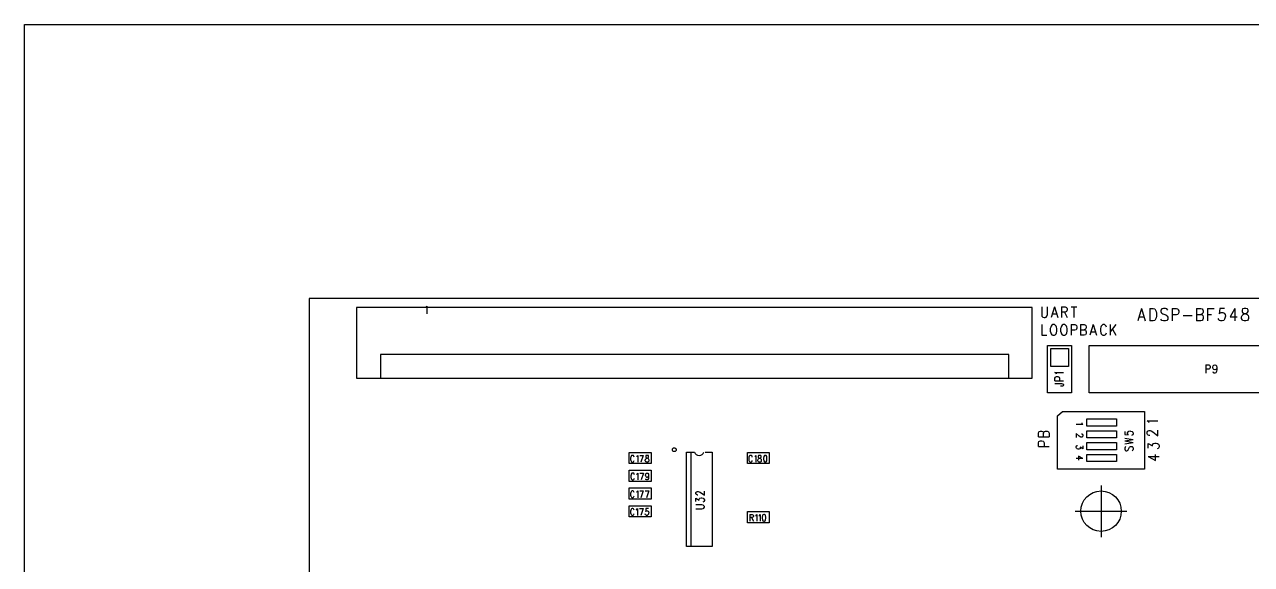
# Model space of a CAD drawing. Extents: x 11.9 to 28.1, y 10.8 to 21.2.
# Drawn here: x 11.89 to 17.08, y 18.92 to 21.2 of the extents above; entities that cross this region are included whole.
import ezdxf

# ---------------------------------------------------------------- set-up
doc = ezdxf.new("R2010")
doc.units = 0
doc.header["$MEASUREMENT"] = 0
doc.layers.add('LAYNR1', color=2, linetype='Continuous')

msp = doc.modelspace()

# ---------------------------------------------------------------- linework, layer by layer
at = {"layer": 'LAYNR1', "color": 7}
for points in [[(11.892, 21.199), (28.093, 21.199)], [(11.892, 10.799), (11.892, 21.199)], [(23.448, 20.041), (13.097, 20.041)], [(13.097, 20.041), (13.097, 14.641)], [(16.157, 20.003), (13.297, 20.003)], [(13.297, 20.003), (13.297, 19.703)], [(13.589, 20.002), (13.591, 20.004), (13.595, 20.008), (13.595, 19.976)], [(16.157, 19.703), (16.157, 20.003)], [(16.197, 20.005), (16.197, 19.973), (16.198, 19.966), (16.202, 19.962), (16.207, 19.96)], [(16.211, 19.96), (16.216, 19.962), (16.219, 19.966), (16.221, 19.973), (16.221, 20.005)], [(16.251, 20.005), (16.237, 19.96)], [(16.251, 20.005), (16.265, 19.96)], [(16.281, 20.005), (16.281, 19.96)], [(16.281, 20.005), (16.296, 20.005), (16.302, 20.003), (16.303, 20.001), (16.305, 19.996), (16.305, 19.992), (16.303, 19.988), (16.302, 19.986), (16.296, 19.983), (16.281, 19.983)], [(16.321, 20.005), (16.345, 20.005)], [(16.333, 20.005), (16.333, 19.96)], [(16.619, 19.998), (16.603, 19.946)], [(16.619, 19.998), (16.635, 19.946)], [(16.654, 19.998), (16.654, 19.946)], [(16.654, 19.998), (16.668, 19.998), (16.675, 19.996), (16.679, 19.991), (16.681, 19.986), (16.683, 19.978), (16.683, 19.966), (16.681, 19.958), (16.679, 19.953), (16.675, 19.948), (16.668, 19.946)], [(16.73, 19.991), (16.726, 19.996), (16.72, 19.998), (16.712, 19.998), (16.705, 19.996), (16.701, 19.991), (16.701, 19.986), (16.703, 19.981), (16.705, 19.978), (16.71, 19.976), (16.722, 19.971), (16.726, 19.968), (16.728, 19.966), (16.73, 19.961), (16.73, 19.953), (16.726, 19.948), (16.72, 19.946)], [(16.749, 19.998), (16.749, 19.946)], [(16.749, 19.998), (16.767, 19.998), (16.773, 19.996), (16.775, 19.993), (16.777, 19.988), (16.777, 19.981), (16.775, 19.976), (16.773, 19.973), (16.767, 19.971), (16.749, 19.971)], [(16.852, 19.998), (16.852, 19.946)], [(16.852, 19.998), (16.87, 19.998), (16.876, 19.996), (16.878, 19.993), (16.88, 19.988), (16.88, 19.983), (16.878, 19.978), (16.876, 19.976), (16.87, 19.973)], [(16.899, 19.998), (16.899, 19.946)], [(16.899, 19.998), (16.926, 19.998)], [(16.971, 19.998), (16.95, 19.998), (16.948, 19.976), (16.95, 19.978), (16.956, 19.981), (16.963, 19.981), (16.969, 19.978), (16.973, 19.973), (16.975, 19.966), (16.973, 19.961), (16.971, 19.953), (16.967, 19.948), (16.961, 19.946)], [(17.014, 19.998), (16.994, 19.963), (17.024, 19.963)], [(17.014, 19.998), (17.014, 19.946)], [(17.053, 19.946), (17.047, 19.948), (17.045, 19.951), (17.043, 19.956), (17.043, 19.963), (17.045, 19.968), (17.049, 19.973), (17.055, 19.976), (17.063, 19.978), (17.068, 19.981), (17.07, 19.986), (17.07, 19.991), (17.068, 19.996), (17.061, 19.998), (17.053, 19.998)], [(17.053, 19.998), (17.047, 19.996), (17.045, 19.991), (17.045, 19.986), (17.047, 19.981), (17.051, 19.978), (17.059, 19.976), (17.066, 19.973), (17.07, 19.968), (17.072, 19.963), (17.072, 19.956), (17.07, 19.951), (17.068, 19.948), (17.061, 19.946)], [(16.207, 19.96), (16.211, 19.96)], [(16.242, 19.975), (16.26, 19.975)], [(16.293, 19.983), (16.305, 19.96)], [(16.609, 19.963), (16.629, 19.963)], [(16.668, 19.946), (16.654, 19.946)], [(16.712, 19.946), (16.705, 19.948), (16.701, 19.953)], [(16.72, 19.946), (16.712, 19.946)], [(16.796, 19.968), (16.833, 19.968)], [(16.852, 19.973), (16.87, 19.973), (16.876, 19.971), (16.878, 19.968), (16.88, 19.963), (16.88, 19.956), (16.878, 19.951), (16.876, 19.948), (16.87, 19.946)], [(16.87, 19.946), (16.852, 19.946)], [(16.899, 19.973), (16.915, 19.973)], [(16.954, 19.946), (16.948, 19.948), (16.946, 19.951), (16.944, 19.956)], [(16.961, 19.946), (16.954, 19.946)], [(17.061, 19.946), (17.053, 19.946)], [(16.197, 19.93), (16.197, 19.885)], [(16.235, 19.919), (16.233, 19.913), (16.233, 19.902)], [(16.233, 19.902), (16.235, 19.895), (16.237, 19.891), (16.24, 19.887), (16.244, 19.885)], [(16.244, 19.93), (16.24, 19.928), (16.237, 19.923), (16.235, 19.919)], [(16.26, 19.919), (16.258, 19.923), (16.254, 19.928), (16.251, 19.93), (16.244, 19.93)], [(16.251, 19.885), (16.254, 19.887), (16.258, 19.891), (16.26, 19.895), (16.261, 19.902)], [(16.261, 19.902), (16.261, 19.913), (16.26, 19.919)], [(16.279, 19.919), (16.277, 19.913), (16.277, 19.902)], [(16.277, 19.902), (16.279, 19.895), (16.281, 19.891), (16.284, 19.887), (16.288, 19.885)], [(16.288, 19.93), (16.284, 19.928), (16.281, 19.923), (16.279, 19.919)], [(16.303, 19.919), (16.302, 19.923), (16.298, 19.928), (16.295, 19.93), (16.288, 19.93)], [(16.295, 19.885), (16.298, 19.887), (16.302, 19.891), (16.303, 19.895), (16.305, 19.902)], [(16.305, 19.902), (16.305, 19.913), (16.303, 19.919)], [(16.321, 19.93), (16.321, 19.885)], [(16.321, 19.93), (16.337, 19.93), (16.342, 19.928), (16.344, 19.926), (16.345, 19.921), (16.345, 19.915), (16.344, 19.91), (16.342, 19.908), (16.337, 19.906), (16.321, 19.906)], [(16.361, 19.93), (16.361, 19.885)], [(16.361, 19.93), (16.377, 19.93), (16.382, 19.928), (16.384, 19.926), (16.385, 19.921), (16.385, 19.917), (16.384, 19.913), (16.382, 19.91), (16.377, 19.908)], [(16.361, 19.908), (16.377, 19.908), (16.382, 19.906), (16.384, 19.904), (16.385, 19.9), (16.385, 19.893), (16.384, 19.889), (16.382, 19.887), (16.377, 19.885)], [(16.415, 19.93), (16.401, 19.885)], [(16.406, 19.9), (16.424, 19.9)], [(16.415, 19.93), (16.429, 19.885)], [(16.447, 19.919), (16.445, 19.913), (16.445, 19.902)], [(16.445, 19.902), (16.447, 19.895), (16.448, 19.891), (16.452, 19.887), (16.455, 19.885)], [(16.471, 19.919), (16.469, 19.923), (16.466, 19.928), (16.462, 19.93), (16.455, 19.93), (16.452, 19.928), (16.448, 19.923), (16.447, 19.919)], [(16.462, 19.885), (16.466, 19.887), (16.469, 19.891), (16.471, 19.895)], [(16.487, 19.93), (16.487, 19.885)], [(16.511, 19.93), (16.487, 19.9)], [(16.496, 19.91), (16.511, 19.885)], [(16.197, 19.885), (16.218, 19.885)], [(16.222, 19.641), (16.222, 19.841)], [(16.222, 19.841), (16.323, 19.841)], [(16.244, 19.885), (16.251, 19.885)], [(16.288, 19.885), (16.295, 19.885)], [(16.323, 19.841), (16.323, 19.641)], [(16.377, 19.885), (16.361, 19.885)], [(16.397, 19.641), (16.397, 19.841)], [(16.397, 19.841), (17.397, 19.841)], [(16.455, 19.885), (16.462, 19.885)], [(16.058, 19.803), (13.398, 19.803)], [(13.398, 19.803), (13.398, 19.703)], [(16.058, 19.703), (16.058, 19.803)], [(16.235, 19.753), (16.235, 19.829)], [(16.235, 19.829), (16.31, 19.829)], [(16.31, 19.829), (16.31, 19.753)], [(16.31, 19.753), (16.235, 19.753)], [(16.892, 19.76), (16.892, 19.725)], [(16.892, 19.76), (16.904, 19.76), (16.907, 19.758), (16.909, 19.757), (16.91, 19.753), (16.91, 19.748), (16.909, 19.745), (16.907, 19.743), (16.904, 19.741), (16.892, 19.741)], [(16.938, 19.748), (16.936, 19.743), (16.934, 19.74), (16.93, 19.738), (16.929, 19.738), (16.925, 19.74), (16.923, 19.743), (16.921, 19.748), (16.921, 19.75), (16.923, 19.755), (16.925, 19.758), (16.929, 19.76), (16.93, 19.76), (16.934, 19.758), (16.936, 19.755), (16.938, 19.748), (16.938, 19.74), (16.936, 19.731), (16.934, 19.726), (16.93, 19.725), (16.927, 19.725), (16.924, 19.726), (16.923, 19.73)], [(13.297, 19.703), (16.157, 19.703)], [(16.26, 19.721), (16.258, 19.724), (16.253, 19.728), (16.289, 19.728)], [(16.253, 19.692), (16.253, 19.704), (16.255, 19.708), (16.257, 19.709), (16.26, 19.71), (16.265, 19.71), (16.268, 19.709), (16.27, 19.708), (16.272, 19.704), (16.272, 19.692)], [(16.253, 19.692), (16.289, 19.692)], [(16.253, 19.681), (16.28, 19.681), (16.285, 19.68), (16.287, 19.679), (16.289, 19.676), (16.289, 19.674), (16.287, 19.671), (16.285, 19.67), (16.28, 19.669), (16.277, 19.669)], [(16.323, 19.641), (16.222, 19.641)], [(17.397, 19.641), (16.397, 19.641)], [(16.263, 19.544), (16.285, 19.563)], [(16.263, 19.319), (16.263, 19.544)], [(16.285, 19.563), (16.632, 19.563)], [(16.388, 19.501), (16.388, 19.531)], [(16.388, 19.531), (16.513, 19.531)], [(16.513, 19.531), (16.513, 19.501)], [(16.632, 19.563), (16.632, 19.319)], [(16.183, 19.471), (16.185, 19.476)], [(16.185, 19.476), (16.188, 19.478)], [(16.188, 19.478), (16.192, 19.479)], [(16.192, 19.479), (16.196, 19.479)], [(16.196, 19.479), (16.2, 19.478)], [(16.2, 19.478), (16.203, 19.476)], [(16.203, 19.476), (16.205, 19.471)], [(16.205, 19.471), (16.207, 19.476)], [(16.207, 19.476), (16.209, 19.478)], [(16.209, 19.478), (16.213, 19.479)], [(16.213, 19.479), (16.22, 19.479)], [(16.22, 19.479), (16.224, 19.478)], [(16.224, 19.478), (16.226, 19.476)], [(16.226, 19.476), (16.229, 19.471)], [(16.366, 19.514), (16.367, 19.512), (16.371, 19.508), (16.343, 19.508)], [(16.513, 19.501), (16.388, 19.501)], [(16.388, 19.451), (16.388, 19.481)], [(16.388, 19.481), (16.513, 19.481)], [(16.513, 19.481), (16.513, 19.451)], [(16.548, 19.478), (16.548, 19.465), (16.563, 19.464), (16.562, 19.465), (16.56, 19.469), (16.56, 19.472), (16.562, 19.476), (16.565, 19.479), (16.57, 19.48), (16.573, 19.479), (16.579, 19.478), (16.582, 19.475), (16.584, 19.471), (16.584, 19.468), (16.582, 19.464), (16.58, 19.462), (16.577, 19.461)], [(16.65, 19.518), (16.643, 19.523)], [(16.643, 19.523), (16.688, 19.523)], [(16.643, 19.475), (16.645, 19.479)], [(16.643, 19.468), (16.643, 19.475)], [(16.645, 19.479), (16.648, 19.481)], [(16.648, 19.481), (16.652, 19.482)], [(16.652, 19.515), (16.65, 19.518)], [(16.652, 19.482), (16.656, 19.482)], [(16.656, 19.482), (16.66, 19.481)], [(16.66, 19.481), (16.667, 19.477)], [(16.667, 19.477), (16.688, 19.46)], [(16.688, 19.46), (16.688, 19.484)], [(16.183, 19.455), (16.183, 19.471)], [(16.183, 19.455), (16.229, 19.455)], [(16.183, 19.43), (16.185, 19.436)], [(16.183, 19.415), (16.183, 19.43)], [(16.185, 19.436), (16.188, 19.437)], [(16.188, 19.437), (16.192, 19.439)], [(16.192, 19.439), (16.198, 19.439)], [(16.198, 19.439), (16.203, 19.437)], [(16.203, 19.437), (16.205, 19.436)], [(16.205, 19.455), (16.205, 19.471)], [(16.205, 19.436), (16.207, 19.43)], [(16.207, 19.43), (16.207, 19.415)], [(16.229, 19.471), (16.229, 19.455)], [(16.37, 19.457), (16.369, 19.455), (16.366, 19.454), (16.363, 19.454), (16.36, 19.455), (16.356, 19.458), (16.343, 19.469)], [(16.343, 19.469), (16.343, 19.453)], [(16.365, 19.468), (16.366, 19.468), (16.369, 19.467), (16.37, 19.466)], [(16.37, 19.466), (16.371, 19.463), (16.371, 19.459), (16.37, 19.457)], [(16.513, 19.451), (16.388, 19.451)], [(16.388, 19.401), (16.388, 19.431)], [(16.388, 19.431), (16.513, 19.431)], [(16.513, 19.431), (16.513, 19.401)], [(16.548, 19.45), (16.584, 19.444)], [(16.548, 19.438), (16.584, 19.444)], [(16.548, 19.438), (16.584, 19.431)], [(16.548, 19.425), (16.584, 19.431)], [(16.645, 19.465), (16.643, 19.468)], [(16.648, 19.463), (16.645, 19.465)], [(16.652, 19.461), (16.648, 19.463)], [(16.648, 19.408), (16.648, 19.427)], [(16.648, 19.427), (16.665, 19.417)], [(16.654, 19.461), (16.652, 19.461)], [(16.665, 19.422), (16.668, 19.426)], [(16.665, 19.417), (16.665, 19.422)], [(16.668, 19.426), (16.67, 19.427)], [(16.67, 19.427), (16.676, 19.429)], [(16.676, 19.429), (16.681, 19.429)], [(16.681, 19.429), (16.687, 19.427)], [(16.687, 19.427), (16.691, 19.424)], [(16.691, 19.424), (16.694, 19.419)], [(14.451, 19.389), (14.544, 19.389)], [(14.451, 19.342), (14.451, 19.389)], [(14.458, 19.37), (14.457, 19.366), (14.457, 19.359), (14.458, 19.355)], [(14.469, 19.376), (14.467, 19.377), (14.463, 19.377), (14.461, 19.376), (14.459, 19.373), (14.458, 19.37)], [(14.472, 19.37), (14.471, 19.373), (14.469, 19.376)], [(14.482, 19.372), (14.484, 19.373), (14.487, 19.377), (14.487, 19.348)], [(14.496, 19.377), (14.51, 19.377)], [(14.51, 19.377), (14.5, 19.348)], [(14.525, 19.377), (14.522, 19.376), (14.521, 19.373), (14.521, 19.37), (14.522, 19.368), (14.524, 19.366), (14.528, 19.365), (14.531, 19.364), (14.533, 19.361), (14.534, 19.358), (14.534, 19.354), (14.533, 19.351), (14.532, 19.35), (14.529, 19.348), (14.525, 19.348), (14.522, 19.35), (14.521, 19.351), (14.519, 19.354), (14.519, 19.358), (14.521, 19.361), (14.523, 19.364), (14.526, 19.365)], [(14.526, 19.365), (14.53, 19.366), (14.532, 19.368), (14.533, 19.37), (14.533, 19.373), (14.532, 19.376), (14.529, 19.377), (14.525, 19.377)], [(14.544, 19.389), (14.544, 19.342)], [(14.693, 18.991), (14.693, 19.391)], [(14.693, 19.391), (14.727, 19.391)], [(14.712, 19.391), (14.712, 18.991)], [(14.773, 19.391), (14.802, 19.391)], [(14.802, 19.391), (14.802, 18.991)], [(14.951, 19.389), (15.044, 19.389)], [(14.951, 19.342), (14.951, 19.389)], [(14.958, 19.37), (14.957, 19.366), (14.957, 19.359), (14.958, 19.355)], [(14.969, 19.376), (14.967, 19.377), (14.963, 19.377), (14.961, 19.376), (14.959, 19.373), (14.958, 19.37)], [(14.972, 19.37), (14.971, 19.373), (14.969, 19.376)], [(14.982, 19.372), (14.984, 19.373), (14.987, 19.377), (14.987, 19.348)], [(15.026, 19.377), (15.023, 19.376), (15.021, 19.372), (15.019, 19.365), (15.019, 19.361), (15.021, 19.354), (15.023, 19.35), (15.026, 19.348)], [(15.026, 19.348), (15.028, 19.348), (15.031, 19.35), (15.033, 19.354), (15.034, 19.361), (15.034, 19.365), (15.033, 19.372), (15.031, 19.376), (15.028, 19.377), (15.026, 19.377)], [(15.044, 19.389), (15.044, 19.342)], [(16.183, 19.415), (16.229, 19.415)], [(16.344, 19.407), (16.343, 19.41), (16.343, 19.413), (16.344, 19.417), (16.346, 19.418), (16.348, 19.419)], [(16.359, 19.405), (16.358, 19.404), (16.354, 19.403), (16.351, 19.403), (16.347, 19.404), (16.344, 19.407)], [(16.371, 19.363), (16.352, 19.374)], [(16.352, 19.374), (16.352, 19.357)], [(16.371, 19.417), (16.371, 19.404), (16.36, 19.411), (16.36, 19.408), (16.359, 19.405)], [(16.513, 19.401), (16.388, 19.401)], [(16.388, 19.351), (16.388, 19.381)], [(16.388, 19.381), (16.513, 19.381)], [(16.513, 19.381), (16.513, 19.351)], [(16.553, 19.414), (16.55, 19.411), (16.548, 19.407), (16.548, 19.403), (16.55, 19.399), (16.553, 19.396), (16.557, 19.396), (16.56, 19.397), (16.562, 19.399), (16.563, 19.401), (16.567, 19.409), (16.568, 19.411), (16.57, 19.413), (16.573, 19.414), (16.579, 19.414), (16.582, 19.411), (16.584, 19.407), (16.584, 19.403), (16.582, 19.399), (16.579, 19.396)], [(16.648, 19.372), (16.678, 19.355)], [(16.648, 19.372), (16.694, 19.372)], [(16.678, 19.355), (16.678, 19.381)], [(16.689, 19.406), (16.685, 19.405)], [(16.691, 19.408), (16.689, 19.406)], [(16.694, 19.413), (16.691, 19.408)], [(16.694, 19.419), (16.694, 19.413)], [(14.544, 19.342), (14.451, 19.342)], [(14.458, 19.355), (14.459, 19.353), (14.461, 19.35), (14.463, 19.348), (14.467, 19.348), (14.469, 19.35)], [(14.469, 19.35), (14.471, 19.353), (14.472, 19.355)], [(15.044, 19.342), (14.951, 19.342)], [(14.958, 19.355), (14.959, 19.353), (14.961, 19.35), (14.963, 19.348), (14.967, 19.348), (14.969, 19.35)], [(14.969, 19.35), (14.971, 19.353), (14.972, 19.355)], [(16.632, 19.319), (16.263, 19.319)], [(16.371, 19.363), (16.343, 19.363)], [(16.513, 19.351), (16.388, 19.351)], [(14.451, 19.314), (14.544, 19.314)], [(14.451, 19.267), (14.451, 19.314)], [(14.544, 19.267), (14.451, 19.267)], [(14.473, 19.295), (14.472, 19.298), (14.47, 19.301), (14.468, 19.302), (14.464, 19.302), (14.462, 19.301), (14.46, 19.298), (14.459, 19.295), (14.458, 19.291), (14.458, 19.284), (14.459, 19.28), (14.46, 19.278), (14.462, 19.275), (14.464, 19.273), (14.468, 19.273), (14.47, 19.275), (14.472, 19.278), (14.473, 19.28)], [(14.482, 19.297), (14.484, 19.298), (14.487, 19.302), (14.487, 19.273)], [(14.496, 19.302), (14.511, 19.302)], [(14.511, 19.302), (14.501, 19.273)], [(14.533, 19.293), (14.532, 19.289), (14.53, 19.286), (14.527, 19.284), (14.526, 19.284), (14.523, 19.286), (14.521, 19.289), (14.52, 19.293), (14.52, 19.294), (14.521, 19.298), (14.523, 19.301), (14.526, 19.302), (14.527, 19.302), (14.53, 19.301), (14.532, 19.298), (14.533, 19.293), (14.533, 19.286), (14.532, 19.279), (14.53, 19.275), (14.527, 19.273), (14.525, 19.273), (14.522, 19.275), (14.521, 19.278)], [(14.544, 19.314), (14.544, 19.267)], [(14.451, 19.192), (14.451, 19.239)], [(14.451, 19.239), (14.544, 19.239)], [(14.458, 19.22), (14.457, 19.216), (14.457, 19.209), (14.458, 19.205)], [(14.469, 19.226), (14.467, 19.227), (14.463, 19.227), (14.461, 19.226), (14.459, 19.223), (14.458, 19.22)], [(14.472, 19.22), (14.471, 19.223), (14.469, 19.226)], [(14.482, 19.222), (14.484, 19.223), (14.487, 19.227), (14.487, 19.198)], [(14.496, 19.227), (14.51, 19.227)], [(14.51, 19.227), (14.5, 19.198)], [(14.519, 19.227), (14.534, 19.227)], [(14.534, 19.227), (14.524, 19.198)], [(14.544, 19.239), (14.544, 19.192)], [(14.733, 19.219), (14.735, 19.222)], [(14.733, 19.214), (14.733, 19.219)], [(14.735, 19.212), (14.733, 19.214)], [(14.735, 19.222), (14.737, 19.223)], [(14.737, 19.223), (14.74, 19.224)], [(14.74, 19.224), (14.743, 19.224)], [(14.743, 19.224), (14.747, 19.223)], [(14.747, 19.223), (14.752, 19.221)], [(14.752, 19.221), (14.769, 19.208)], [(14.769, 19.208), (14.769, 19.226)], [(16.448, 19.25), (16.448, 19.031)], [(14.544, 19.192), (14.451, 19.192)], [(14.451, 19.117), (14.451, 19.164)], [(14.451, 19.164), (14.544, 19.164)], [(14.458, 19.205), (14.459, 19.203), (14.461, 19.2), (14.463, 19.198), (14.467, 19.198), (14.469, 19.2)], [(14.469, 19.2), (14.471, 19.203), (14.472, 19.205)], [(14.544, 19.164), (14.544, 19.117)], [(14.733, 19.182), (14.733, 19.196)], [(14.733, 19.196), (14.747, 19.188)], [(14.758, 19.168), (14.733, 19.168)], [(14.737, 19.211), (14.735, 19.212)], [(14.74, 19.209), (14.737, 19.211)], [(14.742, 19.209), (14.74, 19.209)], [(14.747, 19.192), (14.748, 19.194)], [(14.747, 19.188), (14.747, 19.192)], [(14.748, 19.194), (14.75, 19.196)], [(14.75, 19.196), (14.755, 19.197)], [(14.755, 19.197), (14.758, 19.197)], [(14.758, 19.197), (14.764, 19.196)], [(14.764, 19.167), (14.758, 19.168)], [(14.765, 19.181), (14.762, 19.179)], [(14.764, 19.196), (14.767, 19.193)], [(14.767, 19.164), (14.764, 19.167)], [(14.767, 19.182), (14.765, 19.181)], [(14.767, 19.193), (14.769, 19.189)], [(14.769, 19.186), (14.767, 19.182)], [(14.769, 19.161), (14.767, 19.164)], [(14.769, 19.189), (14.769, 19.186)], [(14.769, 19.158), (14.769, 19.161)], [(14.544, 19.117), (14.451, 19.117)], [(14.472, 19.145), (14.471, 19.148), (14.469, 19.151), (14.467, 19.152), (14.463, 19.152), (14.461, 19.151), (14.459, 19.148), (14.458, 19.145), (14.457, 19.141), (14.457, 19.134), (14.458, 19.13), (14.459, 19.128), (14.461, 19.125), (14.463, 19.123), (14.467, 19.123), (14.469, 19.125), (14.471, 19.128), (14.472, 19.13)], [(14.481, 19.147), (14.483, 19.148), (14.486, 19.152), (14.486, 19.123)], [(14.495, 19.152), (14.51, 19.152)], [(14.51, 19.152), (14.5, 19.123)], [(14.532, 19.152), (14.522, 19.152), (14.521, 19.14), (14.522, 19.141), (14.525, 19.143), (14.528, 19.143), (14.531, 19.141), (14.533, 19.139), (14.534, 19.134), (14.533, 19.132), (14.532, 19.128), (14.53, 19.125), (14.527, 19.123), (14.524, 19.123), (14.521, 19.125), (14.52, 19.126), (14.519, 19.129)], [(14.733, 19.151), (14.758, 19.151)], [(14.758, 19.151), (14.764, 19.152)], [(14.764, 19.152), (14.767, 19.154)], [(14.767, 19.154), (14.769, 19.158)], [(14.951, 19.092), (14.951, 19.139)], [(14.951, 19.139), (15.044, 19.139)], [(14.962, 19.127), (14.962, 19.098)], [(14.962, 19.127), (14.971, 19.127), (14.974, 19.126), (14.976, 19.125), (14.977, 19.122), (14.977, 19.119), (14.976, 19.116), (14.974, 19.115), (14.971, 19.114), (14.962, 19.114)], [(14.969, 19.114), (14.977, 19.098)], [(14.986, 19.122), (14.988, 19.123), (14.991, 19.127), (14.991, 19.098)], [(15, 19.122), (15.002, 19.123), (15.005, 19.127), (15.005, 19.098)], [(15.021, 19.127), (15.017, 19.126), (15.015, 19.122), (15.014, 19.115)], [(15.014, 19.115), (15.014, 19.111)], [(15.014, 19.111), (15.015, 19.104), (15.017, 19.1), (15.021, 19.098), (15.023, 19.098), (15.026, 19.1)], [(15.026, 19.126), (15.023, 19.127), (15.021, 19.127)], [(15.026, 19.1), (15.028, 19.104), (15.029, 19.111), (15.029, 19.115), (15.028, 19.122), (15.026, 19.126)], [(15.044, 19.139), (15.044, 19.092)], [(16.338, 19.141), (16.557, 19.141)], [(15.044, 19.092), (14.951, 19.092)], [(14.802, 18.991), (14.693, 18.991)]]:
    msp.add_lwpolyline(points, dxfattribs=at)
msp.add_lwpolyline([(14.727, 19.391, 0.744031), (14.767, 19.391)], format="xyb", dxfattribs=at)
msp.add_lwpolyline([(15.001, 19.377), (14.998, 19.376), (14.997, 19.373), (14.997, 19.37), (14.998, 19.368), (15, 19.366), (15.004, 19.365), (15.007, 19.364), (15.009, 19.361), (15.01, 19.358), (15.01, 19.354), (15.009, 19.351), (15.008, 19.35), (15.005, 19.348), (15.001, 19.348), (14.998, 19.35), (14.997, 19.351), (14.996, 19.354), (14.996, 19.358), (14.997, 19.361), (14.999, 19.364), (15.002, 19.365), (15.006, 19.366), (15.008, 19.368), (15.009, 19.37), (15.009, 19.373), (15.008, 19.376), (15.005, 19.377), (15.001, 19.377)], close=True, dxfattribs=at)
for centre, radius in [((14.642, 19.401), 0.008), ((16.448, 19.141), 0.0855)]:
    msp.add_circle(centre, radius, dxfattribs=at)

doc.saveas('drawing.dxf')
